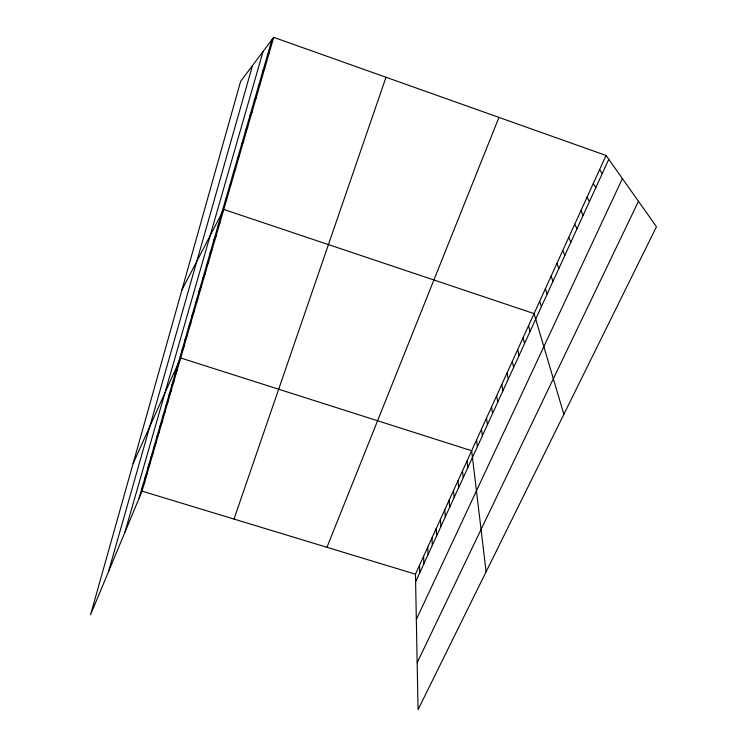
<?xml version="1.0" encoding="UTF-8"?>
<svg xmlns="http://www.w3.org/2000/svg" width="747" height="747" viewBox="0 0 747 747"><rect width="100%" height="100%" fill="white"/><g stroke="black" fill="none" stroke-linecap="round" stroke-linejoin="round"><path stroke-width="1.12" d="M108.455 571.8L252.505 65.549M124.88 532.34L263.047 51.534M139.157 498.053L271.945 39.703M273.71 37.35L240.618 81.358L90.536 614.846L142.042 491.134L273.71 37.35L606.05 155.46L656.464 226.724L418.059 709.65L415.463 574.182L606.05 155.46M234.007 519.062L386.003 77.258M326.953 547.299L498.959 117.4M141.958 488.37L144.825 481.516M144.797 478.575L147.645 471.805M147.663 468.686L150.492 461.982M150.558 458.695L153.368 452.075M153.48 448.602L156.282 442.056M156.44 438.396L159.214 431.925M159.428 428.078L162.183 421.7M162.444 417.657L165.19 411.364M165.498 407.124L168.215 400.915M168.589 396.47L171.278 390.354M171.707 385.704L174.378 379.681M174.854 374.826L177.506 368.887M133.069 463.654L180.671 357.981L471.656 450.74L486.11 571.8M181.437 352.117L184.042 346.384M415.612 581.81L608.768 159.298M184.864 340.287L187.441 334.656M188.337 328.307L190.887 322.797M191.848 316.186L194.369 310.789M416.331 619.478L622.4 178.57M195.397 303.926L197.89 298.641M198.991 291.517L201.457 286.353M417.162 662.692L638.47 201.279M202.633 278.958L205.07 273.916M206.312 266.249L208.721 261.338M210.038 253.382L212.419 248.602M213.81 240.366L216.154 235.707M217.629 227.181L219.945 222.662M181.96 289.864L223.773 209.459L534.068 313.609L563.864 414.314M225.417 200.317L227.648 196.088M229.376 186.638L231.579 182.548M233.391 172.781L235.557 168.85M237.462 158.747L239.582 154.974M241.57 144.526L243.662 140.922M245.744 130.137L247.789 126.691M249.974 115.552L251.972 112.274M254.251 100.78L256.212 97.68M258.583 85.812L260.498 82.889M262.981 70.648L264.849 67.912M267.435 55.278L269.247 52.729M142.042 491.134L415.463 574.182M599.636 169.56L602.25 173.565M593.295 183.482L595.807 187.637M587.039 197.227L589.458 201.541M580.858 210.803L583.183 215.267M574.76 224.212L576.983 228.815M568.728 237.453L570.867 242.196M562.78 250.534L564.825 255.418M556.898 263.448L558.859 268.472M551.09 276.222L552.967 281.367M545.347 288.828L547.14 294.103M539.67 301.293L541.388 306.69M528.531 325.776L530.081 331.407M523.059 337.803L524.534 343.545M517.643 349.689L519.053 355.544M512.302 361.436L513.628 367.403M507.017 373.052L508.277 379.121M501.788 384.528L502.974 390.7M496.624 395.873L497.745 402.147M491.517 407.096L492.572 413.464M486.465 418.189L487.455 424.651M481.47 429.161L482.403 435.716M476.539 440.011L477.398 446.65M467.062 460.834L467.809 467.641M462.514 470.815L463.205 477.697M458.014 480.704L458.649 487.66M453.56 490.48L454.139 497.521M449.152 500.163L449.685 507.269M444.792 509.753L445.268 516.924M440.478 519.23L440.898 526.476M436.201 528.624L436.575 535.935M431.971 537.924L432.298 545.301M427.779 547.121L428.068 554.563M423.633 556.235L423.866 563.733M419.525 565.255L419.721 572.818"/></g></svg>
